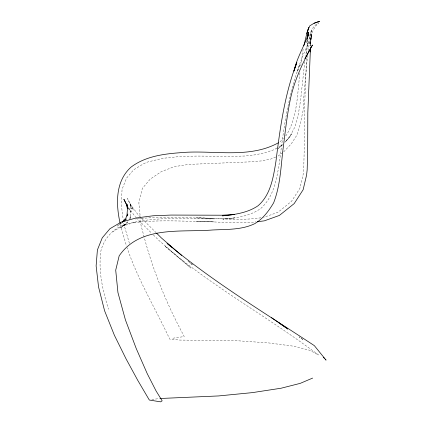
<?xml version="1.0" encoding="UTF-8"?>
<svg xmlns="http://www.w3.org/2000/svg" width="423" height="423" viewBox="0 0 423 423"><rect width="100%" height="100%" fill="white"/><g stroke="black" fill="none" stroke-linecap="round" stroke-linejoin="round"><path stroke-width="0.32" stroke-dasharray="2.12 1.59" d="M306.522 58.2L304.338 112.946L304.195 150.762L303.714 169.406L303.138 174.556L299.875 188.404L291.553 201.237L280.581 210.247L277.599 212.409L263.534 217.454M306.738 53.24L307.278 41.734M310.551 45.827L310.736 41.93L310.493 46.303M310.535 45.695L310.736 41.93M311.032 38.075L311.169 35.971L310.588 44.415L311.73 33.168L310.577 40.64L311.529 35.643L309.752 43.511L311.529 35.643M307.563 55.276L303.957 95.043L303.154 110.324L300.071 124.811L296.872 135.191L291.336 143.741L283.336 152.285M299.928 73.042C297.21 93.927 297.755 116.531 286.456 135.074L285.594 135.984M300.753 65.94L303.169 48.936M304.803 61.562L300.494 100.817L298.294 114.469L294.879 126.948L289.639 137.1L285.388 141.89L291.659 133.848L289.639 137.1L284.816 142.361M308.161 50.802C309.62 41.02 310.968 29.689 318.81 22.773C312.777 25.866 309.885 31.995 309.414 38.498L311.661 29.79L307.944 43.035L305.57 56.333M129.724 219.727L130.728 215.101L130.945 209.972L130.622 204.573L131.352 209.01L129.861 203.669L127.429 198.408L133.467 210.194L129.861 203.669L138.363 215.074L141.171 217.861M306.342 42.897L306.897 40.402M126.165 219.5L126.535 218.273M129.887 219.167L130.903 215.799L129.517 218.628M310.868 38.53C305.454 49.264 300.499 60.278 297.343 71.915L299.77 64.407C288 95.735 283.611 129.057 279.45 162.067C276.811 178.585 273.914 196.848 260.711 208.528C249.734 216.312 236.002 217.988 222.942 219.135L234.955 217.914C197.573 221.393 158.905 213.546 122.559 225.417C111.667 230.001 103.884 239.434 100.917 250.813C98.073 270.62 102.652 290.395 108.5 309.234M127.466 221.7L123.262 226.051L127.73 222.445L119.921 228.383L125.118 224.47L112.788 231.704M279.994 141.89L283.442 138.258M121.295 223.106L120.449 223.899L121.47 223.069M277.604 149.086L283.098 144.005M278.514 148.299L282.622 144.756L277.536 147.717M120.375 223.698L117.282 226.078L120.412 223.704M282.807 152.666L278.017 156.108L276.304 156.801M276.97 148.045L274.146 149.689L265.068 152.682L255.725 154.765L244.626 156.024L230.514 156.388L197.282 156.061L179.812 156.526L162.596 158.35L147.638 162.009L143.788 163.622L133.647 169.808L126.593 178.115L122.073 189.229L121.237 204.071L123.183 219.627M275.733 157.033L270.588 159.117L261.324 160.93L249.586 161.872L188.811 164.399L174.334 166.662L161.179 171.717L150.197 179.141L142.329 188.436L138.86 202.791L141.028 225.348L144.211 237.303M122.131 226.205L134.281 222.53L133.071 222.794C159.772 219.299 186.76 221.525 213.583 221.895L196.335 221.181C216.153 221.673 236.113 224.01 255.894 221.916M260.922 217.787C239.566 221.007 217.893 218.215 196.436 217.723L213.678 218.432C187.659 218.109 161.486 215.899 135.572 219.056M151.841 399.492L159.688 398.561M172.891 338.215L184.254 336.539C167.376 305.321 153.512 272.243 144.375 237.932M187.981 261.06L192.962 265.279L189.007 261.853M141.636 218.326L156.15 232.74M136.137 217.782L151.497 233.047M153.359 234.897L158.948 240.449L190.868 268.039L164.759 245.953C212.7 286.842 268.245 317.171 318.498 354.96L309.615 350.26L293.916 346.236L268.282 342.879L236.891 340.716L179.78 340.066L169.718 339.119C155.537 308.663 137.872 279.788 127.117 247.809M128.418 207.45L135.672 217.316M128.423 208.259L130.654 212.224L128.592 208.28M123.669 223.513L129.84 244.801M120.296 224.513L126.466 245.964M307.447 39.561L307.13 44.156L307.452 39.625M302.868 339.484L299.087 336.851L302.868 339.484"/><path stroke-width="0.63" d="M310.456 47.773L307.812 113.047L307.669 150.805L307.172 169.803L306.59 175.069L303.132 189.747L294.175 203.611L279.392 215.434L264.338 220.848L257.189 221.752M307.537 38.25L308.372 32.111L307.431 38.271M307.5 38.244L308.203 34.49L307.14 39.297M303.82 45.758L307.558 30.609L309.863 25.771L314.04 23.265L319.487 21.303L314.04 23.265M126.905 216.079L127.386 209.813L127.032 204.32L127.561 207.365M308.203 34.49C303.936 46.8 296.719 58.184 293.969 71.149L296.84 62.583C284.579 94.25 280.126 128.079 275.918 161.56C273.332 177.232 270.762 194.754 258.056 205.752C247.619 212.875 234.749 214.635 222.456 215.841L234.606 214.45L222.329 215.217L171.061 215.069L153.115 215.778L135.915 218.019L121.026 222.207L109.954 228.7L102.244 237.832L97.396 249.972L96.121 265.871L98.548 286.963L104.592 310.794L114.379 335.249L126.043 358.836L137.729 380.293L149.324 400.031L160.624 401.85L162.173 400.814L156.092 390.974L147.262 373.721L136.227 348.515L125.42 319.894L117.938 292.563L115.712 270.17L119.164 255.867C140.002 225.39 180.758 232.528 212.531 229.99C226.717 229.261 241.729 230.059 254.82 223.63C263.043 218.733 268.832 210.897 273.644 202.802C281.031 183.772 280.883 163.294 283.785 143.376C285.53 128.814 287.317 114.242 290.236 99.854C294.255 80.391 302.884 62.318 312.438 45.023L304.877 58.697M307.664 30.842L306.908 33.496L308.869 27.564L307.865 30.297M127.275 215.809L127.831 213.964L125.948 217.834L122.141 222.313M122.993 221.826L126.043 219.336L122.95 221.715M278.35 142.81C248.449 159.328 212.108 149.493 179.643 152.761C162.723 154.025 145.094 156.568 131.135 167.037C115.241 181.218 115.828 204.06 120.1 223.201M122.014 222.154L123.542 221.335M312.655 378.083L300.224 383.365L281.115 388.219L252.325 392.629L218.564 395.939L160.343 398.487M233.126 214.63L234.606 214.45M171.548 247.148L167.064 243.352C213.007 281.776 264.438 312.734 314.331 345.628L326.091 360.142L325.197 359.212M271.561 317.678L287.756 328.957M278.678 322.659L285.662 327.518M286.741 328.269L287.814 329.015M181.583 255.423L161.3 237.858L156.616 233.205M323.415 357.35L324.309 358.281M126.821 204.896L123.876 199.259L127.143 205.99M126.509 204.854L127.561 208.56M310.397 48.196L310.202 51.971L310.403 48.206"/></g></svg>
